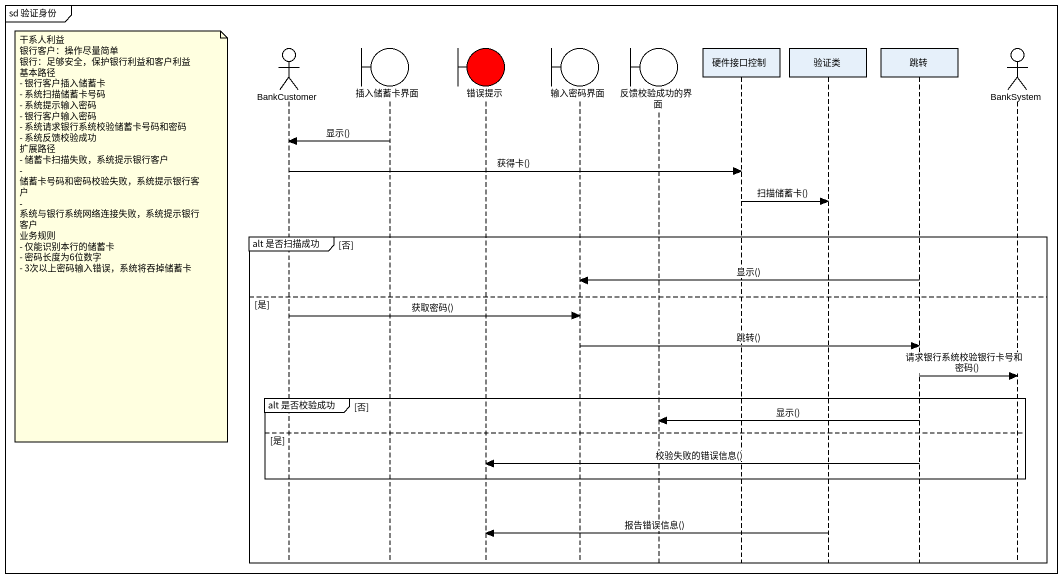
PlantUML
@startuml
mainframe sd 验证身份
hide footbox
actor BankCustomer
boundary 插入储蓄卡界面
boundary 错误提示 #FF0000
boundary 输入密码界面
boundary 反馈校验成功的界面
participant 硬件接口控制
participant 验证类
participant 跳转
actor BankSystem

插入储蓄卡界面 -> BankCustomer : 显示()
BankCustomer -> 硬件接口控制 : 获得卡()
硬件接口控制 -> 验证类 : 扫描储蓄卡()
group alt 是否扫描成功 [否]
  note left of BankCustomer
    干系人利益
    银行客户：操作尽量简单
    银行：足够安全，保护银行利益和客户利益
    基本路径
    - 银行客户插入储蓄卡
    - 系统扫描储蓄卡号码
    - 系统提示输入密码
    - 银行客户输入密码
    - 系统请求银行系统校验储蓄卡号码和密码
    - 系统反馈校验成功
    扩展路径
    - 储蓄卡扫描失败，系统提示银行客户
    - 储蓄卡号码和密码校验失败，系统提示银行客户
    - 系统与银行系统网络连接失败，系统提示银行客户
    业务规则
    - 仅能识别本行的储蓄卡
    - 密码长度为6位数字
    - 3次以上密码输入错误，系统将吞掉储蓄卡
  end note
  跳转 -> 输入密码界面 : 显示()
else 是
  BankCustomer -> 输入密码界面 : 获取密码()
  输入密码界面 -> 跳转 : 跳转()
  跳转 -> BankSystem : 请求银行系统校验银行卡号和密码()
  group alt 是否校验成功 [否]
    跳转 -> 反馈校验成功的界面 : 显示()
  else 是
    跳转 -> 错误提示 : 校验失败的错误信息()
  end
  验证类 -> 错误提示 : 报告错误信息()
end
@enduml
